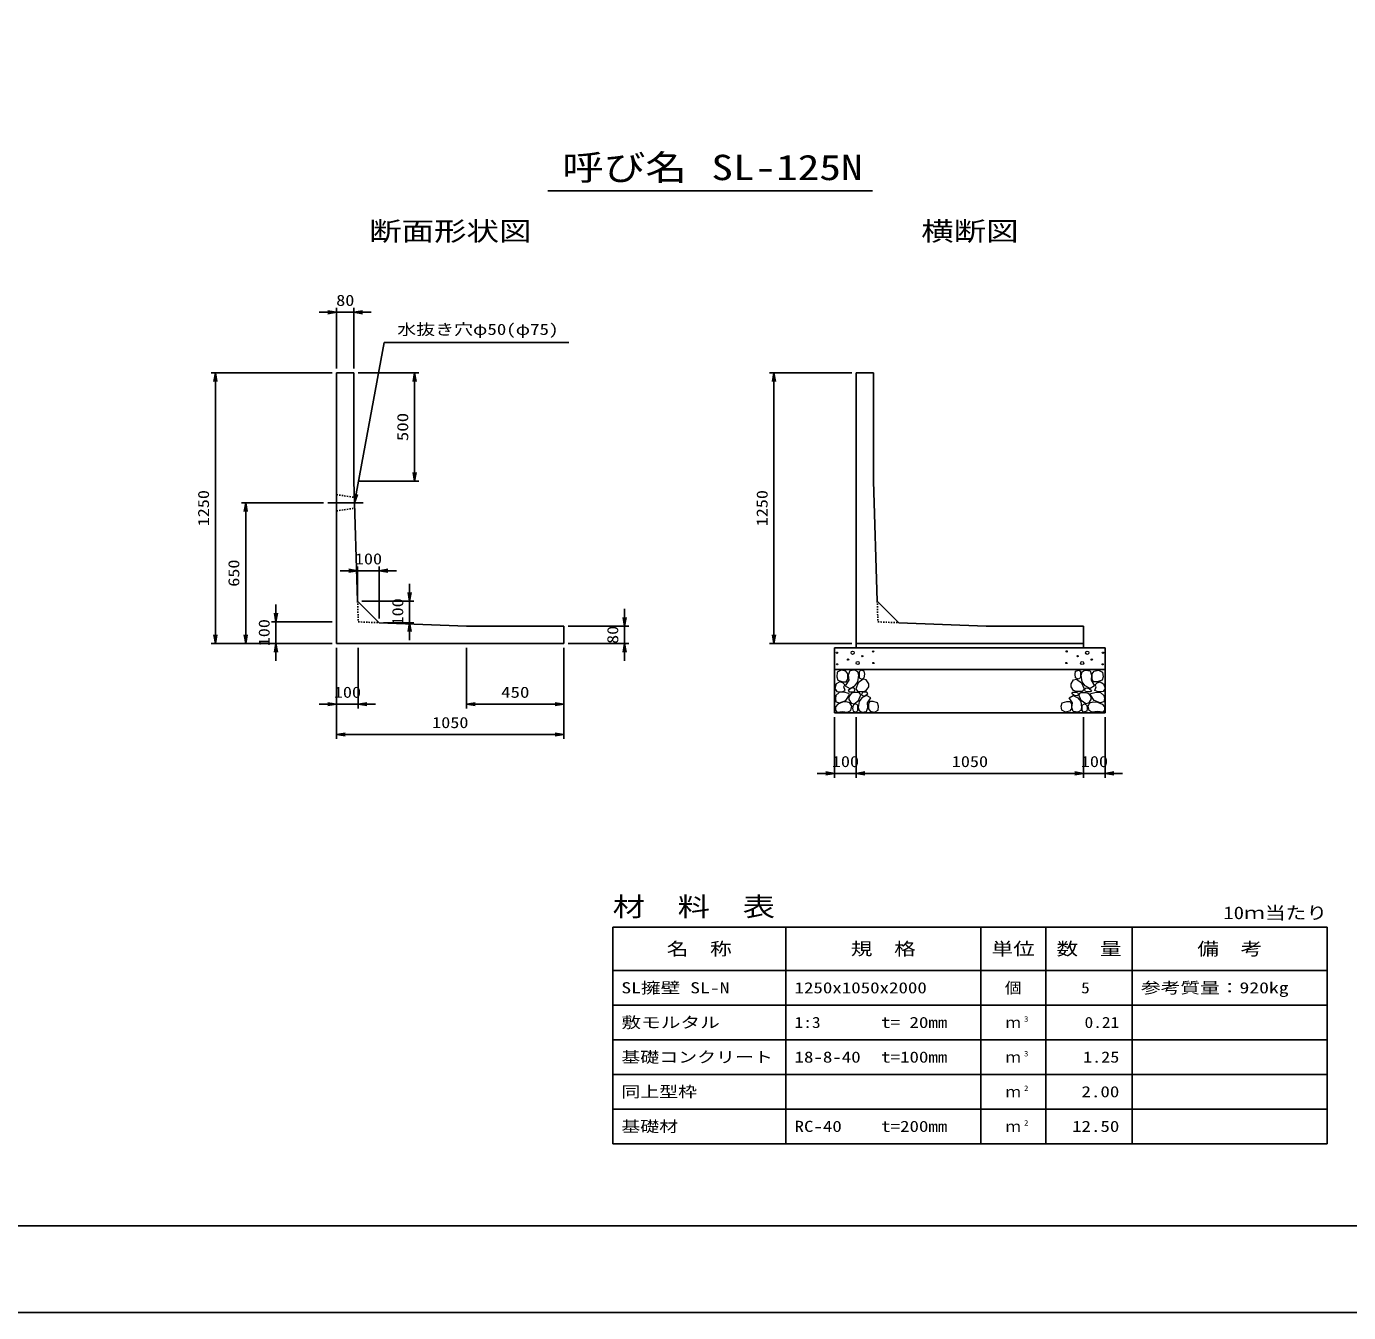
# Model space of a CAD drawing. Units: millimetres at full size. Extents: x 0 to 16820, y 0 to 11880.
# Drawn here: x 6942 to 13049, y 0 to 5940 of the extents above; entities that cross this region are included whole.
import ezdxf
from ezdxf.enums import TextEntityAlignment as Align

# ---------------------------------------------------------------- set-up
doc = ezdxf.new("R2010")
doc.units = ezdxf.units.MM
doc.linetypes.add('CHAIN', pattern=[18.5, 12, -1.5, 3.5, -1.5])
doc.linetypes.add('DASHED_SPACED', pattern=[12, 6, -6])
for name, color, linetype, lineweight in [('D-BMK', 2, 'CHAIN', 25), ('D-DCR-HCHn', 4, 'Continuous', 9), ('D-MTR-FRAM', 7, 'Continuous', 25), ('D-MTR-LINE', 7, 'Continuous', 25), ('D-STR-DIM', 7, 'Continuous', 25), ('D-STR-STRn', 1, 'Continuous', 25), ('D-STR-TXT', 7, 'Continuous', 25), ('D-TTL', 2, 'Continuous', 25), ('D-TTL-TXT', 7, 'Continuous', 25)]:
    doc.layers.add(name, color=color, linetype=linetype, lineweight=lineweight)
doc.layers.add('D-MTR', color=7, linetype='Continuous')
doc.layers.add('D-MTR-TXT', color=7, linetype='Continuous')
doc.styles.add('ＭＳ ゴシック', font='')
doc.styles.get('ＭＳ ゴシック').set_extended_font_data('MS Gothic')

# ---------------------------------------------------------------- blocks, each defined once
blk = doc.blocks.new('open_arrow')
at = {"color": 0, "linetype": 'Continuous', "lineweight": -2}
blk.add_lwpolyline([(7.5, 1.25), (0, 0), (7.5, -1.25)], dxfattribs=at)

msp = doc.modelspace()

# ---------------------------------------------------------------- linework, layer by layer
at = {"layer": 'D-BMK'}
msp.add_line((8335, 3740), (8498.077, 3740), dxfattribs=at)
at = {"layer": 'D-DCR-HCHn'}
for points in [[(10726.198, 2961.594), (10705.395, 2966.217), (10686.904, 2956.971), (10684.592, 2936.168), (10689.215, 2919.988), (10712.33, 2913.053), (10728.51, 2913.053), (10735.444, 2924.611), (10735.444, 2950.037)], [(10744.69, 2963.906), (10737.756, 2943.102), (10740.067, 2919.988), (10723.887, 2894.562), (10744.69, 2883.005), (10767.805, 2894.562), (10781.673, 2913.053), (10786.296, 2943.102), (10781.673, 2959.283), (10767.805, 2966.217)], [(10788.608, 2959.283), (10788.608, 2931.545), (10800.165, 2924.611), (10811.722, 2931.545), (10814.034, 2947.725), (10811.722, 2961.594), (10795.542, 2966.217)], [(11811.392, 2959.283), (11811.392, 2931.545), (11799.835, 2924.611), (11788.278, 2931.545), (11785.966, 2947.725), (11788.278, 2961.594), (11804.458, 2966.217)], [(11855.31, 2963.906), (11862.244, 2943.102), (11859.933, 2919.988), (11876.113, 2894.562), (11855.31, 2883.005), (11832.195, 2894.562), (11818.327, 2913.053), (11813.704, 2943.102), (11818.327, 2959.283), (11832.195, 2966.217)], [(11873.802, 2961.594), (11894.605, 2966.217), (11913.096, 2956.971), (11915.408, 2936.168), (11910.785, 2919.988), (11887.67, 2913.053), (11871.49, 2913.053), (11864.556, 2924.611), (11864.556, 2950.037)], [(10682.281, 2903.808), (10675.346, 2883.005), (10684.592, 2869.136), (10707.707, 2866.824), (10723.488, 2873.599), (10716.952, 2889.939), (10721.575, 2899.185), (10712.33, 2908.431), (10698.461, 2913.053)], [(10749.313, 2883.005), (10737.756, 2873.759), (10742.379, 2866.824), (10758.559, 2866.824), (10765.493, 2869.136), (10770.116, 2878.382), (10763.182, 2885.316)], [(10783.985, 2908.431), (10772.427, 2880.693), (10781.673, 2869.136), (10809.411, 2869.136), (10820.968, 2873.759), (10832.525, 2889.939), (10832.525, 2903.808), (10820.968, 2922.299), (10807.099, 2924.611)], [(11816.015, 2908.431), (11827.573, 2880.693), (11818.327, 2869.136), (11790.589, 2869.136), (11779.032, 2873.759), (11767.475, 2889.939), (11767.475, 2903.808), (11779.032, 2922.299), (11792.901, 2924.611)], [(11850.687, 2883.005), (11862.244, 2873.759), (11857.621, 2866.824), (11841.441, 2866.824), (11834.507, 2869.136), (11829.884, 2878.382), (11836.818, 2885.316)], [(11917.719, 2903.808), (11924.654, 2883.005), (11915.408, 2869.136), (11892.293, 2866.824), (11876.512, 2873.599), (11883.048, 2889.939), (11878.425, 2899.185), (11887.67, 2908.431), (11901.539, 2913.053)], [(10726.155, 2827.009), (10743.277, 2852.692), (10741.137, 2859.112), (10717.594, 2865.533), (10696.192, 2863.393), (10681.21, 2850.551), (10679.07, 2835.57), (10681.21, 2820.588), (10698.332, 2816.308)], [(10734.716, 2773.503), (10749.698, 2779.923), (10753.978, 2801.326), (10745.417, 2816.308), (10730.435, 2820.588), (10711.173, 2818.448), (10689.771, 2809.887), (10679.07, 2797.045), (10679.07, 2782.064), (10685.49, 2773.503), (10711.173, 2775.643)], [(10786.082, 2827.009), (10796.783, 2852.692), (10788.222, 2863.393), (10762.539, 2863.393), (10751.838, 2859.112), (10741.137, 2844.131), (10741.137, 2831.289), (10751.838, 2814.167), (10764.679, 2812.027)], [(10781.801, 2779.923), (10781.801, 2805.606), (10771.1, 2812.027), (10760.399, 2805.606), (10758.259, 2790.625), (10760.399, 2777.783), (10775.381, 2773.503)], [(10822.466, 2775.643), (10828.886, 2794.905), (10826.746, 2816.308), (10841.728, 2839.85), (10822.466, 2850.551), (10801.063, 2839.85), (10788.222, 2822.728), (10783.941, 2794.905), (10788.222, 2779.923), (10801.063, 2773.503)], [(10818.185, 2850.551), (10828.886, 2859.112), (10824.606, 2865.533), (10809.624, 2865.533), (10803.204, 2863.393), (10798.923, 2854.832), (10805.344, 2848.411)], [(10839.588, 2777.783), (10858.85, 2773.503), (10875.972, 2782.064), (10878.112, 2801.326), (10873.831, 2816.308), (10852.429, 2822.728), (10837.447, 2822.728), (10831.027, 2812.027), (10831.027, 2788.484)], [(11760.412, 2777.783), (11741.15, 2773.503), (11724.028, 2782.064), (11721.888, 2801.326), (11726.169, 2816.308), (11747.571, 2822.728), (11762.553, 2822.728), (11768.973, 2812.027), (11768.973, 2788.484)], [(11777.534, 2775.643), (11771.114, 2794.905), (11773.254, 2816.308), (11758.272, 2839.85), (11777.534, 2850.551), (11798.937, 2839.85), (11811.778, 2822.728), (11816.059, 2794.905), (11811.778, 2779.923), (11798.937, 2773.503)], [(11781.815, 2850.551), (11771.114, 2859.112), (11775.394, 2865.533), (11790.376, 2865.533), (11796.796, 2863.393), (11801.077, 2854.832), (11794.656, 2848.411)], [(11813.918, 2827.009), (11803.217, 2852.692), (11811.778, 2863.393), (11837.461, 2863.393), (11848.162, 2859.112), (11858.863, 2844.131), (11858.863, 2831.289), (11848.162, 2814.167), (11835.321, 2812.027)], [(11818.199, 2779.923), (11818.199, 2805.606), (11828.9, 2812.027), (11839.601, 2805.606), (11841.741, 2790.625), (11839.601, 2777.783), (11824.619, 2773.503)], [(11865.284, 2773.503), (11850.302, 2779.923), (11846.022, 2801.326), (11854.583, 2816.308), (11869.565, 2820.588), (11888.827, 2818.448), (11910.229, 2809.887), (11920.93, 2797.045), (11920.93, 2782.064), (11914.51, 2773.503), (11888.827, 2775.643)], [(11873.845, 2827.009), (11856.723, 2852.692), (11858.863, 2859.112), (11882.406, 2865.533), (11903.808, 2863.393), (11918.79, 2850.551), (11920.93, 2835.57), (11918.79, 2820.588), (11901.668, 2816.308)]]:
    msp.add_lwpolyline(points, close=True, dxfattribs=at)
for centre, radius in [((10758.336, 3047.43), 7.5), ((10853.131, 3053.481), 3), ((11746.869, 3053.481), 3), ((11841.664, 3047.43), 7.5), ((10685.727, 3047.43), 3), ((10686.869, 2993.919), 3), ((10737.292, 3015.761), 3), ((10781.664, 2999.97), 7.5), ((10802.708, 3031.639), 3), ((10854.273, 2999.97), 3), ((11745.727, 2999.97), 3), ((11797.292, 3031.639), 3), ((11818.336, 2999.97), 7.5), ((11862.708, 3015.761), 3), ((11913.131, 2993.919), 3), ((11914.273, 3047.43), 3)]:
    msp.add_circle(centre, radius, dxfattribs=at)
at = {"layer": 'D-MTR-FRAM'}
for p, q in [((9650, 1780), (12950, 1780)), ((9650, 1780), (9650, 780)), ((12950, 1780), (12950, 780)), ((9650, 780), (12950, 780))]:
    msp.add_line(p, q, dxfattribs=at)
at = {"layer": 'D-MTR-LINE'}
for p, q in [((10450, 1780), (10450, 780)), ((11350, 1780), (11350, 780)), ((11650, 1780), (11650, 780)), ((12050, 1780), (12050, 780)), ((9650, 1580), (12950, 1580)), ((9650, 1420), (12950, 1420)), ((9650, 1260), (12950, 1260)), ((9650, 1100), (12950, 1100)), ((9650, 940), (12950, 940))]:
    msp.add_line(p, q, dxfattribs=at)
at = {"layer": 'D-STR-DIM'}
for p, q in [((8295, 4620), (8535, 4620)), ((8375, 4360), (8375, 4640)), ((8455, 4360), (8455, 4640)), ((8355, 4340), (7795, 4340)), ((7815, 3090), (7815, 4340)), ((8475, 4340), (8755, 4340)), ((8735, 4340), (8735, 3840)), ((10755, 4340), (10375, 4340)), ((10395, 3090), (10395, 4340)), ((8475, 3840), (8755, 3840)), ((8315, 3740), (7935, 3740)), ((7955, 3090), (7955, 3740)), ((8652.043, 3426.118), (8392.043, 3426.118)), ((8472.043, 3306.118), (8472.043, 3446.118)), ((8572.043, 3206.118), (8572.043, 3446.118)), ((8712.043, 3366.118), (8712.043, 3106.118)), ((8095, 3010), (8095, 3270)), ((8492.043, 3286.118), (8732.043, 3286.118)), ((9705, 3010), (9705, 3250)), ((8355, 3190), (8075, 3190)), ((8592.043, 3186.118), (8732.043, 3186.118)), ((9445, 3170), (9725, 3170)), ((8355, 3090), (7795, 3090)), ((8355, 3090), (7935, 3090)), ((8355, 3090), (8075, 3090)), ((8375, 3070), (8375, 2790)), ((8375, 3070), (8375, 2650)), ((8475, 3070), (8475, 2790)), ((8975, 3070), (8975, 2790)), ((9425, 3070), (9425, 2650)), ((9425, 3070), (9425, 2790)), ((9445, 3090), (9725, 3090)), ((10755, 3090), (10375, 3090)), ((8295, 2810), (8555, 2810)), ((9425, 2810), (8975, 2810)), ((10675, 2750), (10675, 2470)), ((10775, 2750), (10775, 2470)), ((10775, 2750), (10775, 2470)), ((11825, 2750), (11825, 2470)), ((11825, 2750), (11825, 2470)), ((11925, 2750), (11925, 2470)), ((8375, 2670), (9425, 2670)), ((10855, 2490), (10595, 2490)), ((10775, 2490), (11825, 2490)), ((11745, 2490), (12005, 2490))]:
    msp.add_line(p, q, dxfattribs=at)
at = {"layer": 'D-STR-STRn'}
for p, q in [((8375, 4340), (8455, 4340)), ((8375, 4340), (8375, 3090)), ((8455, 4340), (8455, 3840)), ((10775, 4340), (10855, 4340)), ((10775, 4340), (10775, 3090)), ((10855, 4340), (10855, 3840)), ((8455, 3840), (8472.043, 3286.118)), ((10855, 3840), (10872.043, 3286.118)), ((8572.043, 3186.118), (8472.043, 3286.118)), ((10972.043, 3186.118), (10872.043, 3286.118)), ((8572.043, 3186.118), (8975, 3170)), ((10972.043, 3186.118), (11375, 3170)), ((9425, 3170), (8975, 3170)), ((9425, 3090), (9425, 3170)), ((11825, 3170), (11375, 3170)), ((11825, 3090), (11825, 3170)), ((8375, 3090), (9425, 3090)), ((10675, 2770), (10675, 3070)), ((10675, 3070), (11925, 3070)), ((10775, 3090), (11825, 3090)), ((10775, 3090), (10775, 3070)), ((11825, 3090), (11825, 3070)), ((11925, 3070), (11925, 2770)), ((10675, 2970), (11925, 2970)), ((10675, 2770), (11925, 2770))]:
    msp.add_line(p, q, dxfattribs=at)
at = {"layer": 'D-STR-STRn', "linetype": 'DASHED_SPACED'}
for p, q in [((8375, 3777.5), (8457.308, 3765)), ((8375, 3702.5), (8458.846, 3715))]:
    msp.add_line(p, q, dxfattribs=at)
at = {"layer": 'D-STR-STRn', "color": 2, "linetype": 'DASHED_SPACED'}
for p, q in [((8472.043, 3286.118), (8475, 3190)), ((10872.043, 3286.118), (10875, 3190)), ((8475, 3190), (8572.043, 3186.118)), ((10875, 3190), (10972.043, 3186.118))]:
    msp.add_line(p, q, dxfattribs=at)
at = {"layer": 'D-STR-TXT'}
msp.add_lwpolyline([(8458.077, 3740), (8595, 4480), (8635, 4480), (9448.096, 4480)], dxfattribs=at)
at = {"layer": 'D-TTL'}
for points in [[(0, 0), (16820, 0), (16820, 11880), (0, 11880)], [(400, 400), (16420, 400), (16420, 11480), (400, 11480)]]:
    msp.add_lwpolyline(points, close=True, dxfattribs=at)
at = {"layer": 'D-TTL-TXT'}
msp.add_line((9350, 5180), (10850, 5180), dxfattribs=at)

# ---------------------------------------------------------------- block references
at = {"layer": 'D-STR-DIM', "xscale": 5.33, "yscale": 5.33}
for p, rotation in [((8375, 4620), 180), ((7815, 4340), 270), ((8735, 4340), 270), ((10395, 4340), 270), ((8735, 3840), 90), ((7955, 3740), 270), ((8472.043, 3426.118), 180), ((8712.043, 3286.118), 90), ((8095, 3190), 90), ((8712.043, 3186.118), 270), ((9705, 3170), 90), ((7815, 3090), 90), ((7955, 3090), 90), ((10395, 3090), 90), ((8095, 3090), 270), ((9705, 3090), 270), ((8375, 2810), 180), ((9425, 2810), 180), ((9425, 2670), 180), ((10675, 2490), 180), ((11825, 2490), 180), ((11825, 2490), 180)]:
    msp.add_blockref('open_arrow', p, dxfattribs=dict(at, rotation=rotation))
for p in [(8455, 4620), (8572.043, 3426.118), (8475, 2810), (8975, 2810), (8375, 2670), (10775, 2490), (10775, 2490), (11925, 2490)]:
    msp.add_blockref('open_arrow', p, dxfattribs=at)
at = {"layer": 'D-STR-TXT', "xscale": 5.33, "yscale": 5.33, "rotation": 79.5}
msp.add_blockref('open_arrow', (8458.077, 3740), dxfattribs=at)

# ---------------------------------------------------------------- texts
at = {"layer": 'D-MTR', "style": 'ＭＳ ゴシック', "width": 1.25}
msp.add_text('材\u3000料\u3000表', height=87.98, dxfattribs=at).set_placement((9650, 1804), align=Align.BOTTOM_LEFT)
at = {"layer": 'D-MTR', "style": 'ＭＳ ゴシック', "width": 1.2}
msp.add_text('10ｍ当たり', height=58.65, dxfattribs=at).set_placement((12950, 1799.333), align=Align.BOTTOM_RIGHT)
at = {"layer": 'D-MTR-TXT', "style": 'ＭＳ ゴシック'}
for s, height, width, p in [('名\u3000称', 58.65, 1.25, (10050, 1680)), ('規\u3000格', 58.65, 1.25, (10900, 1680)), ('単位', 58.65, 1.25, (11500, 1680)), ('数\u3000量', 58.65, 1.25, (11850, 1680)), ('備\u3000考', 58.65, 1.25, (12500, 1680)), ('個', 51.32, 1.1, (11500, 1500))]:
    msp.add_text(s, height=height, dxfattribs=dict(at, width=width)).set_placement(p, align=Align.MIDDLE_CENTER)
for s, width, p in [('SL擁壁 SL-N', 1.3, (9690, 1500)), ('参考質量：920kg', 1.3, (12090, 1500)), ('1250x1050x2000', 1.25, (10490, 1500)), ('敷モルタル', 1.3, (9690, 1340)), ('1:3', 1.15, (10490, 1340)), ('t= 20mm', 1.25, (10890, 1340)), ('基礎コンクリート', 1.25, (9690, 1180)), ('18-8-40', 1.25, (10490, 1180)), ('t=100mm', 1.25, (10890, 1180)), ('同上型枠', 1.25, (9690, 1020)), ('基礎材', 1.25, (9690, 860)), ('RC-40', 1.25, (10490, 860)), ('t=200mm', 1.25, (10890, 860))]:
    msp.add_text(s, height=51.32, dxfattribs=dict(at, width=width)).set_placement(p, align=Align.MIDDLE_LEFT)
for s, width, p in [('5', 1.15, (11853.553, 1500)), ('0.21', 1.15, (11990, 1340)), ('1.25', 1.2, (11990, 1180)), ('2.00', 1.25, (11990, 1020)), ('12.50', 1.25, (11990, 860))]:
    msp.add_text(s, height=51.32, dxfattribs=dict(at, width=width)).set_placement(p, align=Align.MIDDLE_RIGHT)
for p in [(11500, 1340), (11500, 1180), (11500, 1020), (11500, 860)]:
    msp.add_text('ｍ', height=51.32, dxfattribs=at).set_placement(p, align=Align.MIDDLE_CENTER)
at = {"layer": 'D-MTR-TXT', "style": 'ＭＳ ゴシック', "width": 1.15}
for s, p in [('3', (11550, 1335.333)), ('3', (11550, 1175.333)), ('2', (11550, 1015.333)), ('2', (11550, 855.333))]:
    msp.add_text(s, height=25.66, dxfattribs=at).set_placement(p, align=Align.BOTTOM_LEFT)
at = {"layer": 'D-STR-DIM', "style": 'ＭＳ ゴシック'}
for s, width, p in [('80', 1.2, (8415, 4675)), ('100', 1.2, (8522.043, 3481.118)), ('100', 1.2, (8425, 2865)), ('450', 1.25, (9200, 2865)), ('1050', 1.2, (8900, 2725)), ('100', 1.2, (10725, 2545)), ('1050', 1.2, (11300, 2545)), ('100', 1.2, (11875, 2545))]:
    msp.add_text(s, height=51.32, dxfattribs=dict(at, width=width)).set_placement(p, align=Align.MIDDLE_CENTER)
for s, width, p in [('500', 1.25, (8680, 4090)), ('1250', 1.2, (7760, 3715)), ('1250', 1.2, (10340, 3715)), ('650', 1.2, (7900, 3415)), ('100', 1.2, (8657.043, 3236.118)), ('100', 1.2, (8040, 3140)), ('80', 1.2, (9650, 3130))]:
    msp.add_text(s, height=51.32, rotation=90, dxfattribs=dict(at, width=width)).set_placement(p, align=Align.MIDDLE_CENTER)
at = {"layer": 'D-STR-TXT', "style": 'ＭＳ ゴシック', "width": 1.25}
msp.add_text('水抜き穴φ50(φ75)', height=51.32, dxfattribs=at).set_placement((8655, 4500), align=Align.BOTTOM_LEFT)
at = {"layer": 'D-TTL-TXT', "style": 'ＭＳ ゴシック'}
for s, height, width, p in [('呼び名', 117.3, 1.2, (9705, 5195)), ('SL-125N', 117.3, 1.25, (10455, 5195)), ('断面形状図', 87.98, 1.25, (8900, 4924)), ('横断図', 87.98, 1.25, (11300, 4924))]:
    msp.add_text(s, height=height, dxfattribs=dict(at, width=width)).set_placement(p, align=Align.BOTTOM_CENTER)

doc.saveas('drawing.dxf')
